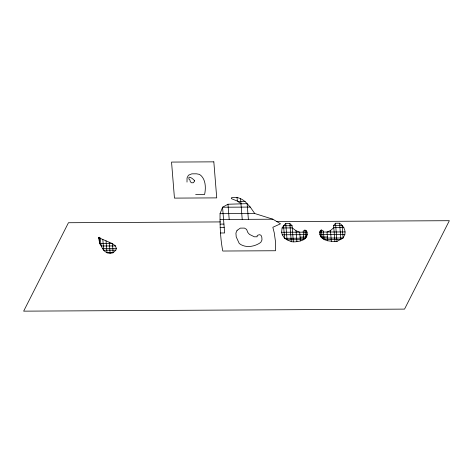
<?xml version="1.0" encoding="UTF-8"?>
<svg xmlns="http://www.w3.org/2000/svg" width="473" height="473" viewBox="0 0 473 473"><rect width="100%" height="100%" fill="white"/><g stroke="black" fill="none" stroke-linecap="round" stroke-linejoin="round"><path stroke-width="0.71" d="M187.006 182.087L187.048 177.937L188.414 175.241L191.819 173.839L196.466 173.816L199.494 174.383C205.873 178.558 206.045 187.816 204.59 194.521L195.651 194.569M344.852 234.442C345.887 229.943 343.221 225.692 339.584 223.221L335.499 223.244L333.619 225.491L334.919 241.638L336.965 241.449L343.108 237.978L344.852 234.442L319.837 234.578L319.636 232.066L320.458 230.357L321.51 230.002L323.414 231.061L324.1 239.58L327.73 240.787L334.919 241.638M281.601 232.267L282.085 227.956L283.581 225.757L285.733 223.51L289.819 223.487L292.06 225.71L293.361 241.863C299.143 241.928 308.763 239.882 307.083 232.131L305.996 230.434L304.884 230.091L303.152 231.167L303.837 239.693L287.04 239.781L284.586 238.291L282.275 234.779L281.601 232.267L307.083 232.131M115.808 250.17L116.411 248.567L115.465 245.919L112.408 243.601L100.583 238.493L98.756 238.498L98.555 237.428L99.738 237.422L100.583 238.493C100.294 244.027 101.512 250.134 106.987 252.765L110.114 253.226L113.148 252.736L115.808 250.17L103.699 250.235L102.83 239.462M220.051 213.69L222.57 207.227L227.968 204.241L247.119 203.656L250.264 207.079L254.722 213.506L272.874 219.206L280.524 223.794L272.838 227.276L274.228 232.704L275.499 241.691L275.517 250.743L222.759 251.027C220.394 238.723 219.927 226.183 220.051 213.69L254.722 213.506M327.73 240.787L327.02 232.024L330.467 230.576L333.796 227.679L343.948 227.625M248.378 219.336L247.119 203.656C243.228 199.239 237.399 196.106 231.409 197.749L231.303 198.613L237.345 201.072L240.958 203.692M238.374 201.675L245.174 201.64M250.264 207.079L222.57 207.227L224.64 232.97L220.519 232.994M220.111 219.484L272.874 219.206M220.519 221.92L68.455 222.73L23.65 311.151L404.545 309.111L449.35 220.696L276.616 221.618M220.116 224.113L223.93 224.096M292.06 225.71L283.581 225.757L284.586 238.291L305.534 238.179L304.884 230.091M333.619 225.491L342.097 225.444L343.108 237.978L322.16 238.09L320.99 236.979L319.837 234.578M220.128 227.56L224.202 227.537M282.085 227.956L292.237 227.903L296.027 230.759L299.699 232.172L300.402 240.934M319.636 232.066L345.119 231.93M282.275 234.779L307.29 234.643M98.485 237.428L99.738 237.422M300.095 237.091L306.528 237.056L305.996 230.434M327.417 236.943L320.99 236.979L320.458 230.357M115.465 245.919L101.187 245.995L99.75 243.672L98.756 238.498M102.416 248.638L116.411 248.567M285.733 223.51L287.04 239.781L291.285 241.691L293.361 241.863M339.584 223.221L340.897 239.492L324.1 239.58L322.16 238.09L321.51 230.002M335.499 223.244L336.965 241.449M330.467 230.576L331.337 241.396M296.027 230.759L296.896 241.579M289.819 223.487L291.285 241.691M240.544 198.559L242.217 219.366M237.05 197.347L237.345 201.072M227.968 204.241L229.192 219.437M109.233 242.229L110.114 253.226M106.023 240.846L106.987 252.765L113.148 252.736L112.408 243.601L99.75 243.672L99.229 237.21M194.639 180.863L193.463 182.744L191.595 182.797A3.524 3.228 26.9 0 1 190.087 181.112L189.951 179.852L189.052 179.32C187.296 174.377 193.859 179.32 194.639 180.863M237.068 230.369L235.915 233.071L236.216 236.872L239.249 243.5C245.392 248.414 254.846 246.764 260.794 242.371L261.965 239.977C261.847 238.049 262.166 234.921 259.5 234.697L257.726 235.235L257.099 235.873L257.17 236.778L254.344 236.796L249.472 234.395L247.822 232.503L246.599 229.381L244.435 228.092L240.349 228.116L237.068 230.369M213.831 161.849L171.551 162.079L174.448 198.11L216.729 197.885L213.831 161.849"/></g></svg>
